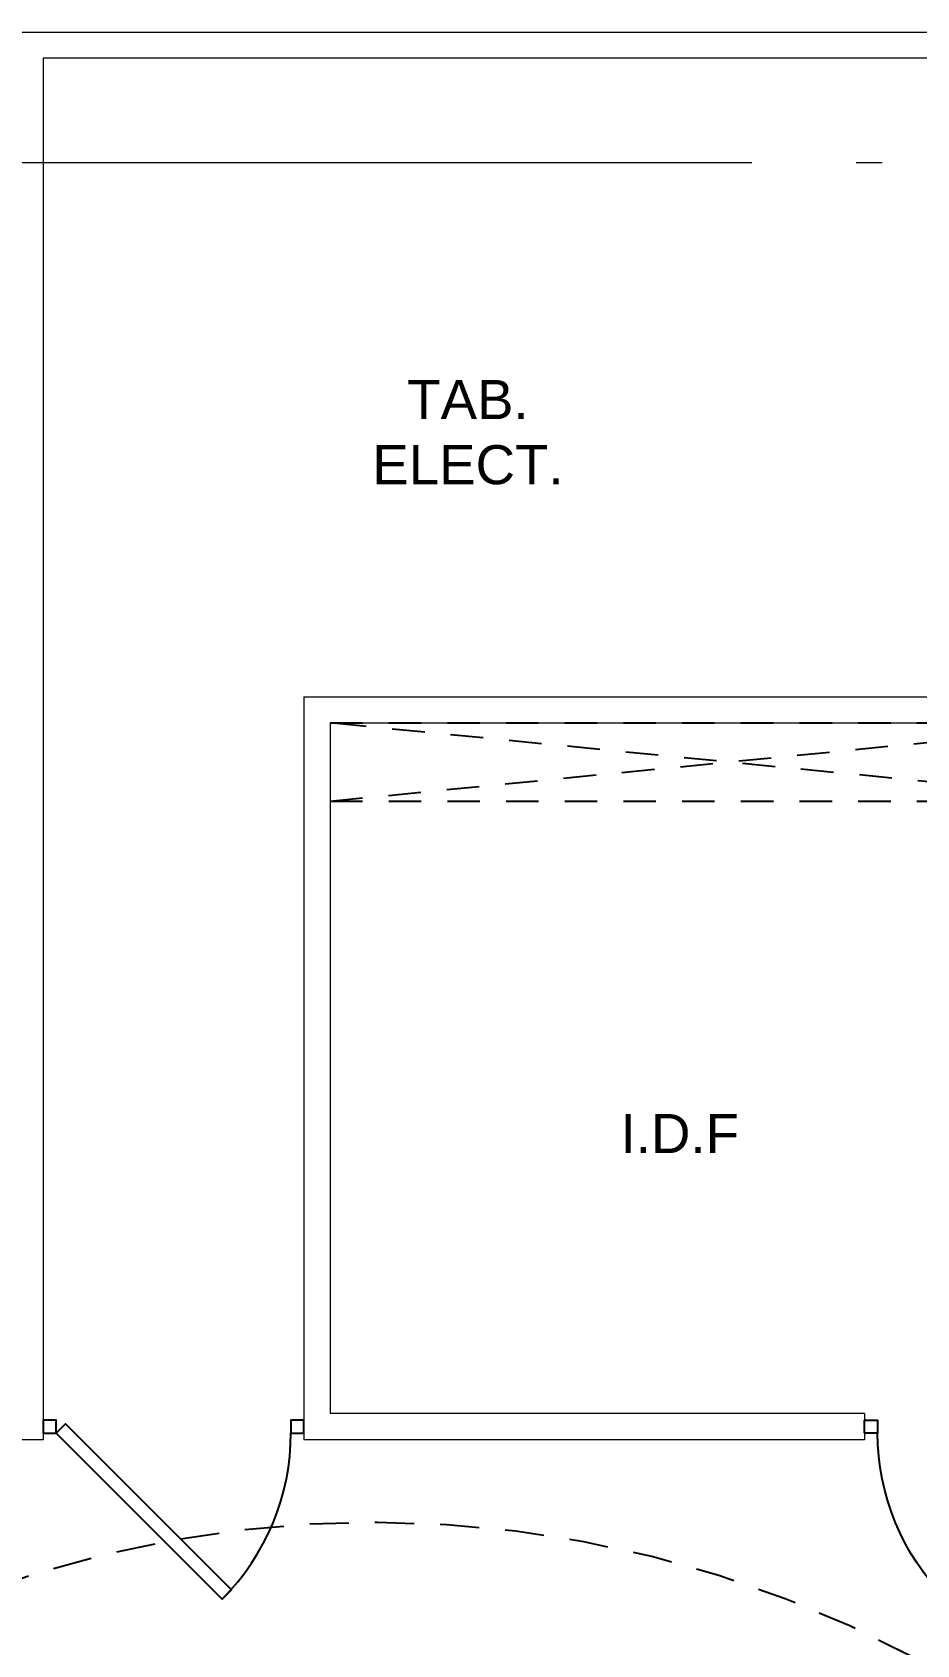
# Model space of a CAD drawing. Header units: metres. Extents: x -22 to 564, y 0 to 143.
# Drawn here: x 134.79 to 138.18, y 43.29 to 49.48 of the extents above; entities that cross this region are included whole.
import ezdxf
from ezdxf.enums import TextEntityAlignment as Align

# ---------------------------------------------------------------- set-up
doc = ezdxf.new("R2010")
doc.units = ezdxf.units.M
for name, pattern in [('EJES630', [6.3, 5.5, -0.4, 0, -0.4]), ('XREF 1N NEURO-ONCOLOGIA$0$HIDDE150', [0.24, 0.15, -0.09]), ('XREF 1N NEURO-ONCOLOGIA$0$HIDDEN2', [0.1875, 0.125, -0.0625])]:
    doc.linetypes.add(name, pattern=pattern)
doc.layers.add('EJES', color=11, linetype='EJES630', lineweight=0)
doc.layers.add('XREF 1N NEURO-ONCOLOGIA$0$MUROS DE TABLAROCA', color=150, linetype='Continuous', lineweight=13)
for name, color, linetype in [('TEXTO', 7, 'Continuous'), ('XREF 1N NEURO-ONCOLOGIA$0$CANCELES', 1, 'Continuous'), ('XREF 1N NEURO-ONCOLOGIA$0$DUCTO AA', 40, 'XREF 1N NEURO-ONCOLOGIA$0$HIDDEN2'), ('XREF 1N NEURO-ONCOLOGIA$0$PLAFONES', 20, 'XREF 1N NEURO-ONCOLOGIA$0$HIDDE150'), ('XREF 1N NEURO-ONCOLOGIA$0$PUERTAS', 253, 'Continuous'), ('XREF 1N NEURO-ONCOLOGIA$0$TEX-MOB', 4, 'Continuous')]:
    doc.layers.add(name, color=color, linetype=linetype)
doc.styles.add('100 LOCALES 25', font='arial.ttf', dxfattribs={"height": 0.25})
doc.styles.add('XREF 1N NEURO-ONCOLOGIA$0$HANDLET', font='romans.shx')

# ---------------------------------------------------------------- blocks, each defined once
blk = doc.blocks.new('XREF 1N NEURO-ONCOLOGIA')
at = {"layer": 'XREF 1N NEURO-ONCOLOGIA$0$CANCELES'}
for points in [[(10.6489, 9.5376), (10.6989, 9.5376), (10.6989, 9.5876), (10.6489, 9.5876)], [(10.6489, 8.5876), (10.6989, 8.5876), (10.6989, 8.6376), (10.6489, 8.6376)], [(10.6489, 6.4376), (10.6989, 6.4376), (10.6989, 6.3876), (10.6489, 6.3876)]]:
    blk.add_lwpolyline(points, close=True, dxfattribs=at)
at = {"layer": 'XREF 1N NEURO-ONCOLOGIA$0$DUCTO AA'}
for p, q in [((13.0739, 8.4876), (13.0739, 5.4376, 0)), ((13.0739, 8.4876), (13.3739, 5.4376, 0)), ((13.0739, 5.4376, 0), (13.3739, 8.4876)), ((13.3739, 8.4876), (13.3739, 5.4376, 0))]:
    blk.add_line(p, q, dxfattribs=at)
at = {"layer": 'XREF 1N NEURO-ONCOLOGIA$0$MUROS DE TABLAROCA'}
for p, q in [((16.0239, 9.9376), (16.0239, 5.3376)), ((15.9239, 5.4376), (15.9239, 9.5876)), ((13.4739, 8.5876), (10.6239, 8.5876)), ((13.4739, 8.5876), (13.4739, 5.4376)), ((10.7239, 6.438), (10.7239, 8.4876)), ((13.3739, 8.4876), (10.7239, 8.4876)), ((13.3739, 8.4876), (13.3739, 5.4376)), ((10.7239, 6.4376), (10.6239, 6.4376))]:
    blk.add_line(p, q, dxfattribs=at)
for points in [[(15.9239, 9.5876), (10.6239, 9.5876), (10.6239, 9.6876), (15.0239, 9.6876)], [(10.6239, 6.4376), (10.6239, 8.5876)]]:
    blk.add_lwpolyline(points, dxfattribs=at)
at = {"layer": 'XREF 1N NEURO-ONCOLOGIA$0$PLAFONES'}
blk.add_lwpolyline([(7.9693, 20.1215, 0.040528), (8.2202, 16.9848, -0.108979), (8.2239, 11.4397, 0.038144), (8.3814, 6.5228, 0.737725), (9.7884, 6.2503, 0.248991), (9.8002, 10.3629)], format="xyb", dxfattribs=at)
at = {"layer": 'XREF 1N NEURO-ONCOLOGIA$0$PUERTAS'}
for points in [[(10.0125, 8.9013), (10.6489, 9.5376), (10.6843, 9.5023), (10.0479, 8.8659), (10.0125, 8.9013, 0.199145), (10.6497, 8.6376, 0.199145)], [(10.0125, 6.124), (10.6489, 5.4876), (10.6843, 5.523), (10.0479, 6.1594), (10.0125, 6.124, -0.199145), (10.6497, 6.3876, -0.199145)]]:
    blk.add_lwpolyline(points, format="xyb", dxfattribs=at)
at = {"layer": 'XREF 1N NEURO-ONCOLOGIA$0$TEX-MOB', "style": 'XREF 1N NEURO-ONCOLOGIA$0$HANDLET'}
for p in [(1.7, 4.5847, 0), (1.7073, 2.0138, 0)]:
    blk.add_attdef('234', text='', height=0.075, rotation=180, dxfattribs=at).set_placement(p, align=Align.MIDDLE_CENTER)

msp = doc.modelspace()

# ---------------------------------------------------------------- block references
at = {"rotation": 90}
msp.add_blockref('XREF 1N NEURO-ONCOLOGIA', (144.4169, 33.4511), dxfattribs=at)

# ---------------------------------------------------------------- next in the draw order: linework, layer by layer
at = {"layer": 'EJES'}
msp.add_line((80.8467, 48.975), (145.8292, 48.9751), dxfattribs=at)

# ---------------------------------------------------------------- next in the draw order: texts
at = {"layer": 'TEXTO', "color": 0, "char_height": 0.15, "width": 1.130042, "attachment_point": 7, "style": '100 LOCALES 25'}
for s, insert in [('\\pxqc;TAB.\\PELECT.', (135.8932, 47.7387, 0)), ('I.D.F', (137.0437, 45.1747, 0))]:
    msp.add_mtext(s, dxfattribs=dict(at, insert=insert))

doc.saveas('drawing.dxf')
